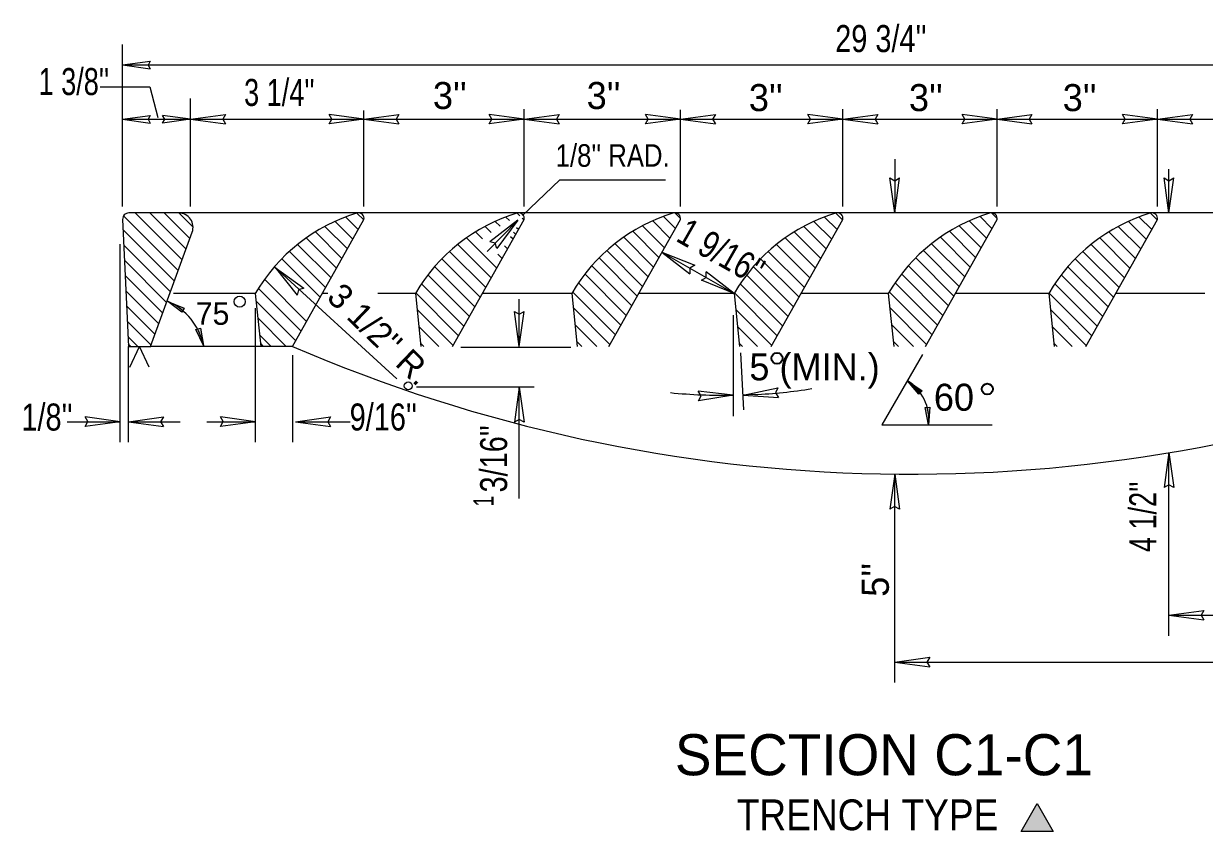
# Model space of a CAD drawing. Extents: x -399 to -31, y -119 to 153.
# Drawn here: x -269.9 to -212.4, y -44.8 to -5.5 of the extents above; entities that cross this region are included whole.
import ezdxf
from ezdxf.enums import TextEntityAlignment as Align

# ---------------------------------------------------------------- set-up
doc = ezdxf.new("R2010")
doc.units = 0
doc.header["$LTSCALE"] = 0.53
doc.layers.add('1', color=7, linetype='Continuous', lineweight=25)

msp = doc.modelspace()

# ---------------------------------------------------------------- hatches: boundary and pattern name
at = {"layer": '1'}
for points in [[(-262.8288, -19.0447), (-262.0312, -19.3648), (-262.147, -19.5681)], [(-261.1004, -21.1922), (-261.4644, -20.4136), (-261.2409, -20.3442)], [(-226.8132, -22.9028), (-226.1061, -23.3914), (-226.2641, -23.564)], [(-225.7826, -25.0437), (-225.9568, -24.2022), (-225.7234, -24.1862)], [(-220.4934, -43.4916), (-219.714, -44.8416), (-221.2728, -44.8416)]]:
    msp.add_hatch(color=256, dxfattribs=at).paths.add_polyline_path(points)

# ---------------------------------------------------------------- linework, layer by layer
at = {"layer": '1', "lineweight": 13}
for p, q in [((-265.0492, -14.4169), (-265.0492, -6.5345)), ((-265.0492, -7.5345), (-188.8787, -7.5345)), ((-261.7286, -14.4169), (-261.7286, -9.1723)), ((-253.2812, -14.4169), (-253.2812, -9.7577)), ((-245.4812, -14.4169), (-245.4812, -9.6818)), ((-237.8732, -14.4169), (-237.8732, -9.7197)), ((-229.9607, -14.4169), (-229.9607, -9.6818)), ((-222.4541, -14.4169), (-222.4541, -9.6818)), ((-214.6432, -14.4169), (-214.6432, -9.6818)), ((-227.4367, -12.1139), (-227.4367, -14.7382)), ((-214.0852, -14.7382), (-214.0852, -12.6029)), ((-262.3248, -17.5394), (-264.9872, -14.8772)), ((-262.1362, -17.021), (-264.4189, -14.7382)), ((-261.9475, -16.5026), (-263.7118, -14.7382)), ((-261.7588, -15.9842), (-263.0048, -14.7382)), ((-261.6062, -15.4296), (-262.2974, -14.7385)), ((-253.5587, -15.5487), (-254.1712, -14.9361)), ((-253.2933, -15.0787), (-253.6243, -14.7477)), ((-246.2014, -15.106), (-246.3713, -14.9361)), ((-245.6898, -14.8822), (-245.8243, -14.7477)), ((-238.1192, -15.493), (-238.7002, -14.912)), ((-237.8706, -15.0062), (-238.1402, -14.7365)), ((-230.2382, -15.5487), (-230.8508, -14.9361)), ((-229.9728, -15.0787), (-230.3038, -14.7477)), ((-222.7001, -15.493), (-223.2811, -14.912)), ((-222.4515, -15.0062), (-222.7212, -14.7365)), ((-214.9206, -15.5487), (-215.5332, -14.9361)), ((-214.6552, -15.0787), (-214.9862, -14.7477)), ((-254.0893, -16.4887), (-255.1842, -15.394)), ((-253.824, -16.0188), (-254.691, -15.1518)), ((-247.0959, -15.6823), (-247.3842, -15.394)), ((-247.2863, -16.6058), (-245.783, -15.0909)), ((-246.6552, -15.3877), (-246.891, -15.1518)), ((-245.7587, -15.5487), (-245.8532, -15.4542)), ((-245.4933, -15.0787), (-245.5832, -14.9887)), ((-238.6498, -16.4331), (-239.7188, -15.364)), ((-238.3845, -15.963), (-239.2223, -15.1252)), ((-230.7689, -16.4887), (-231.8637, -15.394)), ((-230.5036, -16.0188), (-231.3705, -15.1518)), ((-223.2308, -16.4331), (-224.2997, -15.364)), ((-222.9654, -15.963), (-223.8032, -15.1252)), ((-215.4513, -16.4887), (-216.5462, -15.394)), ((-215.186, -16.0188), (-216.0529, -15.1518)), ((-262.5136, -18.0578), (-265.0121, -15.5593)), ((-254.6201, -17.4288), (-256.0927, -15.9562)), ((-254.3547, -16.9588), (-255.6499, -15.6637)), ((-246.8202, -17.4288), (-248.2927, -15.9562)), ((-247.5152, -15.9984), (-247.8499, -15.6637)), ((-246.0241, -16.0188), (-246.1393, -15.9037)), ((-245.8914, -15.7837), (-245.9983, -15.6768)), ((-239.1806, -17.3731), (-240.6333, -15.9204)), ((-238.9152, -16.9031), (-240.1882, -15.63)), ((-231.2997, -17.4288), (-232.7722, -15.9562)), ((-231.0342, -16.9588), (-232.3294, -15.6637)), ((-223.7615, -17.3731), (-225.2142, -15.9204)), ((-223.4962, -16.9031), (-224.7692, -15.63)), ((-215.9821, -17.4288), (-217.4547, -15.9562)), ((-215.7167, -16.9588), (-217.0118, -15.6637)), ((-265.1543, -25.8992), (-265.1543, -16.2641)), ((-262.7022, -18.5762), (-264.9785, -16.3)), ((-255.1508, -18.3689), (-256.9112, -16.6084)), ((-254.8854, -17.8988), (-256.5132, -16.2711)), ((-247.3508, -18.3689), (-249.1113, -16.6084)), ((-247.0855, -17.8988), (-248.7132, -16.2711)), ((-246.2894, -16.4887), (-246.4381, -16.3401)), ((-239.7112, -18.3132), (-241.4569, -16.5675)), ((-239.4459, -17.8432), (-241.056, -16.2331)), ((-238.7692, -16.6444), (-235.2546, -18.6542)), ((-231.8303, -18.3689), (-233.5908, -16.6084)), ((-231.565, -17.8988), (-233.1927, -16.2711)), ((-224.2922, -18.3132), (-226.0378, -16.5675)), ((-224.0268, -17.8432), (-225.6369, -16.2331)), ((-216.5127, -18.3689), (-218.2732, -16.6084)), ((-216.2474, -17.8988), (-217.8752, -16.2711)), ((-262.8909, -19.0947), (-264.945, -17.0407)), ((-255.4162, -18.8389), (-257.2853, -16.9698)), ((-247.6162, -18.8389), (-249.4852, -16.9698)), ((-246.5547, -16.9588), (-246.7715, -16.7422)), ((-239.9767, -18.7832), (-241.8345, -16.9253)), ((-232.0957, -18.8389), (-233.9647, -16.9698)), ((-224.5576, -18.7832), (-226.4154, -16.9253)), ((-216.7782, -18.8389), (-218.6472, -16.9698)), ((-263.0796, -19.6131), (-264.9114, -17.7813)), ((-257.6124, -17.3782), (-257.6378, -17.3527)), ((-257.6017, -17.3877), (-251.6775, -22.82)), ((-248.1469, -19.779), (-250.169, -17.757)), ((-247.8816, -19.3089), (-249.8379, -17.3527)), ((-240.5073, -19.7233), (-242.5225, -17.7082)), ((-240.242, -19.2532), (-242.1892, -17.306)), ((-232.6264, -19.779), (-234.6485, -17.757)), ((-232.3611, -19.3089), (-234.3174, -17.3527)), ((-225.0882, -19.7233), (-227.1034, -17.7082)), ((-224.8229, -19.2532), (-226.7702, -17.306)), ((-217.3088, -19.779), (-219.3309, -17.757)), ((-217.0435, -19.3089), (-218.9998, -17.3527)), ((-256.0796, -20.014), (-258.1256, -17.9681)), ((-248.4123, -20.249), (-250.4783, -18.1831)), ((-240.7728, -20.1933), (-242.8339, -18.1321)), ((-232.8918, -20.249), (-234.9578, -18.1831)), ((-225.3537, -20.1933), (-227.4148, -18.1321)), ((-217.5743, -20.249), (-219.6402, -18.1831)), ((-263.2683, -20.1315), (-264.8778, -18.522)), ((-258.575, -18.6542), (-262.5538, -18.6542)), ((-256.3449, -20.484), (-258.4218, -18.4071)), ((-255.0498, -18.6542), (-255.3119, -18.6542)), ((-250.7751, -18.6542), (-252.6002, -18.6542)), ((-248.6777, -20.7191), (-250.7629, -18.6337)), ((-243.1669, -18.6542), (-247.5119, -18.6542)), ((-245.7226, -21.2312), (-245.7226, -18.9321)), ((-241.0381, -20.6633), (-243.1223, -18.5791)), ((-233.1572, -20.7191), (-235.2424, -18.6337)), ((-227.7478, -18.6542), (-231.9914, -18.6542)), ((-225.619, -20.6633), (-227.7032, -18.5791)), ((-219.937, -18.6542), (-224.4847, -18.6542)), ((-217.8396, -20.7191), (-219.9248, -18.6337)), ((-212.3287, -18.6542), (-216.6738, -18.6542)), ((-263.457, -20.6499), (-264.8443, -19.2626)), ((-258.5672, -25.8992), (-258.5672, -19.3675)), ((-256.6103, -20.9541), (-258.5367, -19.0277)), ((-248.943, -21.1891), (-250.6947, -19.4374)), ((-241.3035, -21.1333), (-243.0966, -19.3403)), ((-233.4225, -21.1891), (-235.1742, -19.4374)), ((-225.8844, -21.1333), (-227.6775, -19.3403)), ((-218.1049, -21.1891), (-219.8566, -19.4374)), ((-263.6457, -21.1683), (-264.8107, -20.0032)), ((-257.0676, -21.2322), (-258.4527, -19.8472)), ((-235.2835, -24.6358), (-235.2835, -19.7162)), ((-257.8029, -21.2322), (-258.3685, -20.6666)), ((-249.6353, -21.2322), (-250.6107, -20.2568)), ((-241.94, -21.2322), (-243.0125, -20.1597)), ((-234.1148, -21.2322), (-235.0902, -20.2568)), ((-226.5209, -21.2322), (-227.5934, -20.1597)), ((-218.7972, -21.2322), (-219.7726, -20.2568)), ((-264.289, -21.2322), (-264.7772, -20.7439)), ((-264.6425, -21.2322), (-264.7604, -21.1142)), ((-264.7551, -25.8992), (-264.7551, -21.2322)), ((-256.7673, -21.2322), (-263.6689, -21.2322)), ((-258.1707, -21.2322), (-258.3265, -21.0763)), ((-250.3707, -21.2322), (-250.5266, -21.0763)), ((-248.5639, -21.2633), (-243.2097, -21.2633)), ((-242.6754, -21.2322), (-242.9284, -20.9792)), ((-234.8502, -21.2322), (-235.0061, -21.0763)), ((-227.2563, -21.2322), (-227.5093, -20.9792)), ((-219.5326, -21.2322), (-219.6885, -21.0763)), ((-256.7398, -25.8992), (-256.7398, -21.6563)), ((-234.9446, -21.5487), (-234.793, -24.3271)), ((-250.7322, -23.2037), (-244.9887, -23.2037)), ((-245.7226, -28.6352), (-245.7226, -23.2037)), ((-234.2819, -23.5674), (-234.8097, -23.6039)), ((-267.7327, -24.8992), (-265.1543, -24.8992)), ((-264.7551, -24.8992), (-262.234, -24.8992)), ((-260.9404, -24.8992), (-258.5672, -24.8992)), ((-256.6155, -24.8992), (-253.9608, -24.8992)), ((-227.9982, -25.0546), (-222.9259, -25.0546)), ((-214.0852, -35.3165), (-214.0852, -26.4017)), ((-227.4367, -37.6002), (-227.4367, -27.4494)), ((-214.0852, -34.3165), (-188.8287, -34.3165)), ((-227.4367, -36.6002), (-188.8287, -36.6002))]:
    msp.add_line(p, q, dxfattribs=at)
at = {"layer": '1'}
for p, q in [((-265.0492, -7.5345), (-263.6868, -7.3473)), ((-265.0492, -7.5345), (-263.6868, -7.7217)), ((-265.0492, -10.1723), (-263.6868, -9.9851)), ((-265.0492, -10.1723), (-263.6868, -10.3594)), ((-261.7286, -10.1723), (-263.091, -9.9851)), ((-261.7286, -10.1723), (-263.091, -10.3594)), ((-261.7286, -10.1723), (-260.0256, -9.9383)), ((-261.7286, -10.1723), (-260.0256, -10.4062)), ((-253.2812, -10.1723), (-254.9843, -9.9383)), ((-253.2812, -10.1723), (-254.9843, -10.4062)), ((-253.2812, -10.1723), (-251.5782, -9.9383)), ((-253.2812, -10.1723), (-251.5782, -10.4062)), ((-245.4812, -10.1723), (-247.1842, -9.9383)), ((-245.4812, -10.1723), (-247.1842, -10.4062)), ((-245.4812, -10.1723), (-243.7782, -9.9383)), ((-245.4812, -10.1723), (-243.7782, -10.4062)), ((-237.8732, -10.1723), (-239.5762, -9.9383)), ((-237.8732, -10.1723), (-239.5762, -10.4062)), ((-237.8732, -10.1723), (-236.1702, -9.9383)), ((-237.8732, -10.1723), (-236.1702, -10.4062)), ((-229.9607, -10.1723), (-231.6637, -9.9383)), ((-229.9607, -10.1723), (-231.6637, -10.4062)), ((-229.9607, -10.1723), (-228.2577, -9.9383)), ((-229.9607, -10.1723), (-228.2577, -10.4062)), ((-222.4541, -10.1723), (-224.1571, -9.9383)), ((-222.4541, -10.1723), (-224.1571, -10.4062)), ((-222.4541, -10.1723), (-220.7511, -9.9383)), ((-222.4541, -10.1723), (-220.7511, -10.4062)), ((-214.6432, -10.1723), (-216.3462, -9.9383)), ((-214.6432, -10.1723), (-216.3462, -9.9383)), ((-214.6432, -10.1723), (-216.3462, -10.4062)), ((-214.6432, -10.1723), (-216.3462, -10.4062)), ((-214.6432, -10.1723), (-212.9402, -9.9383)), ((-214.6432, -10.1723), (-212.9402, -10.4062)), ((-227.4367, -14.7382), (-227.6707, -13.0352)), ((-227.4367, -14.7382), (-227.2027, -13.0352)), ((-214.0852, -14.7382), (-214.3192, -13.0352)), ((-214.0852, -14.7382), (-213.8512, -13.0352)), ((-262.305, -14.7382), (-264.7354, -14.7382)), ((-191.8738, -14.7382), (-262.305, -14.7382)), ((-265.0351, -15.0518), (-264.7551, -21.2322)), ((-256.7673, -21.2322), (-253.2812, -15.0573)), ((-248.9673, -21.2322), (-245.4812, -15.0573)), ((-245.783, -15.0909), (-247.1487, -16.1349)), ((-245.783, -15.0909), (-246.8165, -16.4646)), ((-241.3593, -21.2322), (-237.8732, -15.0573)), ((-233.4468, -21.2322), (-229.9607, -15.0573)), ((-225.9402, -21.2322), (-222.4541, -15.0573)), ((-218.1292, -21.2322), (-214.6432, -15.0573)), ((-263.671, -21.2379), (-261.6472, -15.6777)), ((-238.7692, -16.6444), (-237.1747, -17.2867)), ((-238.7692, -16.6444), (-237.407, -17.6929)), ((-257.6017, -17.3877), (-256.2097, -18.3964)), ((-257.6017, -17.3877), (-256.5334, -18.7344)), ((-235.2546, -18.6542), (-236.6167, -17.6057)), ((-235.2546, -18.6542), (-236.8491, -18.0119)), ((-258.575, -18.6542), (-258.3105, -21.2322)), ((-250.7751, -18.6542), (-250.5106, -21.2322)), ((-243.1669, -18.6542), (-242.9024, -21.2322)), ((-235.2546, -18.6542), (-239.9038, -18.6542)), ((-235.2546, -18.6542), (-234.9901, -21.2322)), ((-227.7478, -18.6542), (-227.4833, -21.2322)), ((-219.937, -18.6542), (-219.6725, -21.2322)), ((-245.7226, -21.2312), (-245.9566, -19.5282)), ((-245.7226, -21.2312), (-245.4886, -19.5282)), ((-264.7551, -21.2322), (-263.6689, -21.2322)), ((-264.6835, -22.2369), (-264.212, -21.2322)), ((-263.7404, -22.2369), (-264.212, -21.2322)), ((-245.7226, -23.2194), (-245.9566, -24.9224)), ((-245.7226, -23.2194), (-245.4886, -24.9224)), ((-235.298, -23.6026), (-237.0062, -23.4107)), ((-234.8097, -23.6039), (-233.127, -23.253)), ((-235.298, -23.6026), (-236.9947, -23.8786)), ((-234.8097, -23.6039), (-233.0947, -23.7198)), ((-265.1543, -24.8992), (-266.8573, -24.6652)), ((-264.7551, -24.8992), (-263.0521, -24.6652)), ((-258.5672, -24.8992), (-260.2702, -24.6652)), ((-256.6155, -24.8992), (-254.9125, -24.6652)), ((-265.1543, -24.8992), (-266.8573, -25.1332)), ((-264.7551, -24.8992), (-263.0521, -25.1332)), ((-258.5672, -24.8992), (-260.2702, -25.1332)), ((-256.6155, -24.8992), (-254.9125, -25.1332)), ((-214.0852, -26.4017), (-214.3192, -28.1047)), ((-214.0852, -26.4017), (-213.8512, -28.1047)), ((-227.4367, -27.4494), (-227.6707, -29.1524)), ((-227.4367, -27.4494), (-227.2027, -29.1524)), ((-214.0852, -34.3165), (-212.3822, -34.0825)), ((-214.0852, -34.3165), (-212.3822, -34.5505)), ((-227.4367, -36.6002), (-225.7337, -36.3662)), ((-227.4367, -36.6002), (-225.7337, -36.8342))]:
    msp.add_line(p, q, dxfattribs=at)
for points in [[(-263.6868, -7.3473), (-263.7922, -7.5364), (-263.6868, -7.7217)], [(-263.6868, -9.9851), (-263.7922, -10.1742), (-263.6868, -10.3594)], [(-263.091, -10.3594), (-262.9856, -10.1703), (-263.091, -9.9851)], [(-260.0256, -9.9383), (-260.1573, -10.1747), (-260.0256, -10.4062)], [(-254.9843, -10.4062), (-254.8525, -10.1698), (-254.9843, -9.9383)], [(-251.5782, -9.9383), (-251.71, -10.1747), (-251.5782, -10.4062)], [(-247.1842, -10.4062), (-247.0525, -10.1698), (-247.1842, -9.9383)], [(-243.7782, -9.9383), (-243.91, -10.1747), (-243.7782, -10.4062)], [(-239.5762, -10.4062), (-239.4444, -10.1698), (-239.5762, -9.9383)], [(-236.1702, -9.9383), (-236.3019, -10.1747), (-236.1702, -10.4062)], [(-231.6637, -10.4062), (-231.532, -10.1698), (-231.6637, -9.9383)], [(-228.2577, -9.9383), (-228.3895, -10.1747), (-228.2577, -10.4062)], [(-224.1571, -10.4062), (-224.0253, -10.1698), (-224.1571, -9.9383)], [(-220.7511, -9.9383), (-220.8828, -10.1747), (-220.7511, -10.4062)], [(-216.3462, -10.4062), (-216.2144, -10.1698), (-216.3462, -9.9383)], [(-216.3462, -10.4062), (-216.2144, -10.1698), (-216.3462, -9.9383)], [(-212.9402, -9.9383), (-213.0719, -10.1747), (-212.9402, -10.4062)], [(-227.6707, -13.0352), (-227.4342, -13.167), (-227.2027, -13.0352)], [(-214.3192, -13.0352), (-214.0828, -13.167), (-213.8512, -13.0352)], [(-246.8165, -16.4646), (-246.8915, -16.2045), (-247.1487, -16.1349)], [(-237.1747, -17.2867), (-237.4064, -17.4264), (-237.407, -17.6929)], [(-236.8491, -18.0119), (-236.6173, -17.8722), (-236.6167, -17.6057)], [(-256.2097, -18.3964), (-256.4684, -18.4761), (-256.5334, -18.7344)], [(-245.9566, -19.5282), (-245.7202, -19.6599), (-245.4886, -19.5282)], [(-236.9947, -23.8786), (-236.8688, -23.639), (-237.0062, -23.4107)], [(-233.127, -23.253), (-233.2421, -23.4979), (-233.0947, -23.7198)], [(-266.8573, -25.1332), (-266.7256, -24.8968), (-266.8573, -24.6652)], [(-263.0521, -24.6652), (-263.1838, -24.9016), (-263.0521, -25.1332)], [(-260.2702, -25.1332), (-260.1384, -24.8968), (-260.2702, -24.6652)], [(-254.9125, -24.6652), (-255.0443, -24.9016), (-254.9125, -25.1332)], [(-245.4886, -24.9224), (-245.725, -24.7907), (-245.9566, -24.9224)], [(-213.8512, -28.1047), (-214.0876, -27.973), (-214.3192, -28.1047)], [(-227.2027, -29.1524), (-227.4391, -29.0207), (-227.6707, -29.1524)], [(-212.3822, -34.0825), (-212.5139, -34.3189), (-212.3822, -34.5505)], [(-225.7337, -36.3662), (-225.8654, -36.6026), (-225.7337, -36.8342)]]:
    msp.add_lwpolyline(points, dxfattribs=at)
at = {"layer": '1', "lineweight": 13}
for points in [[(-266.1274, -8.5982), (-263.7045, -8.5982), (-263.314, -10.0903)], [(-265.0492, -10.1723), (-261.7286, -10.1723), (-253.2812, -10.1723), (-245.4812, -10.1723), (-237.8732, -10.1723), (-229.9607, -10.1723), (-222.4541, -10.1723), (-214.6432, -10.1723), (-207.035, -10.1723), (-199.0212, -10.1723), (-192.0205, -10.1723), (-189.0287, -10.1723)], [(-245.5611, -14.86), (-243.7375, -13.1178), (-238.5944, -13.1178)], [(-226.0877, -21.625), (-228.0624, -25.0546), (-222.6842, -25.0546)]]:
    msp.add_lwpolyline(points, dxfattribs=at)
for points in [[(-262.8288, -19.0447), (-262.0312, -19.3648), (-262.147, -19.5681)], [(-261.1004, -21.1922), (-261.4644, -20.4136), (-261.2409, -20.3442)], [(-226.8132, -22.9028), (-226.1061, -23.3914), (-226.2641, -23.564)], [(-225.7826, -25.0437), (-225.9568, -24.2022), (-225.7234, -24.1862)]]:
    msp.add_lwpolyline(points, close=True, dxfattribs=at)
at = {"layer": '1'}
msp.add_lwpolyline([(-220.4934, -43.4916), (-219.714, -44.8416), (-221.2728, -44.8416)], close=True, dxfattribs=at)
for centre, radius in [((-259.3357, -19.0543), 0.2682), ((-251.1258, -23.1545), 0.1912)]:
    msp.add_circle(centre, radius, dxfattribs=at)
at = {"layer": '1', "lineweight": 35}
for centre in [(-233.1679, -21.8105), (-222.9269, -23.3112)]:
    msp.add_circle(centre, 0.2682, dxfattribs=at)
at = {"layer": '1'}
for centre, radius, start, end in [((-264.7354, -15.0382), 0.3, 90, 182.58545), ((-262.305, -15.4383), 0.7, 340.00134, 90), ((-251.1074, -23.0261), 8.6533, 106.71118, 149.65287), ((-253.5484, -15.0061), 0.272, 349.15182, 100.00546), ((-243.3074, -23.0261), 8.6533, 106.71118, 149.65287), ((-245.7484, -15.0061), 0.272, 349.15182, 100.00546), ((-235.6993, -23.0261), 8.6533, 106.71118, 149.65287), ((-238.1403, -15.0061), 0.272, 349.15182, 100.00546), ((-227.7869, -23.0261), 8.6533, 106.71118, 149.65287), ((-230.2279, -15.0061), 0.272, 349.15182, 100.00546), ((-220.2802, -23.0261), 8.6533, 106.71118, 149.65287), ((-222.7212, -15.0061), 0.272, 349.15182, 100.00546), ((-212.4693, -23.0261), 8.6533, 106.71118, 149.65287), ((-214.9103, -15.0061), 0.272, 349.15182, 100.00546), ((-226.6427, 48.5905), 76.0441, 246.66246, 291.09781)]:
    msp.add_arc(centre, radius, start, end, dxfattribs=at)
at = {"layer": '1', "lineweight": 13}
for centre, radius, start, end in [((-264.0878, -21.8221), 3.0569, 12.23316, 65.31138), ((-228.0222, -24.8034), 2.2525, 353.87392, 57.53968), ((-235.8948, 0.5653), 24.1753, 264.14219, 271.41459), ((-235.3551, 0.5731), 24.1753, 272.5691, 279.24486)]:
    msp.add_arc(centre, radius, start, end, dxfattribs=at)

# ---------------------------------------------------------------- texts
at = {"layer": '1'}
for s, height, width, p in [("29 3/4''", 1.315, 0.8, (-230.3333, -6.9057)), ("1 3/8''", 1.315, 0.75, (-269.1275, -8.9982)), ("3 1/4''", 1.315, 0.75, (-259.121, -9.5277)), ("1/8'' RAD.", 1.1, 0.85, (-243.9459, -12.4892)), ("1/8''", 1.315, 0.8, (-269.9642, -25.3295)), ("9/16''", 1.315, 0.8, (-253.9777, -25.3265)), ('TRENCH TYPE', 1.5, 0.9, (-235.1296, -44.785))]:
    msp.add_text(s, height=height, dxfattribs=dict(at, width=width)).set_placement(p)
for s, height, p in [("3''", 1.315, (-249.9258, -9.6773)), ("3''", 1.315, (-242.4376, -9.6773)), ("3''", 1.315, (-234.5391, -9.78)), ("3''", 1.315, (-226.7431, -9.78)), ("3''", 1.315, (-219.2549, -9.78)), ('75', 1.1, (-261.4725, -20.1827)), ('5 (MIN.)', 1.315, (-234.5147, -22.8872)), ('60', 1.315, (-225.5297, -24.3653))]:
    msp.add_text(s, height=height, dxfattribs=at).set_placement(p)
for s, height, rotation, width, p in [("1 9/16''", 1.315, 330.238, 0.8, (-238.1467, -16.0751)), ("3/16''", 1.315, 90, 0.8, (-246.3105, -28.3435)), ("4 1/2''", 1.315, 90, 0.75, (-214.6999, -31.2474)), ('1', 1, 90, 0.7, (-246.9636, -29.0228))]:
    msp.add_text(s, height=height, rotation=rotation, dxfattribs=dict(at, width=width)).set_placement(p)
for s, height, rotation, p in [("3 1/2'' R.", 1.2, 316.13, (-255.1539, -18.9127)), ("5''", 1.315, 90, (-227.7223, -33.4222))]:
    msp.add_text(s, height=height, rotation=rotation, dxfattribs=at).set_placement(p)
msp.add_text('SECTION C1-C1', height=2, dxfattribs=at).set_placement((-227.9627, -42.1109), align=Align.CENTER)

doc.saveas('drawing.dxf')
